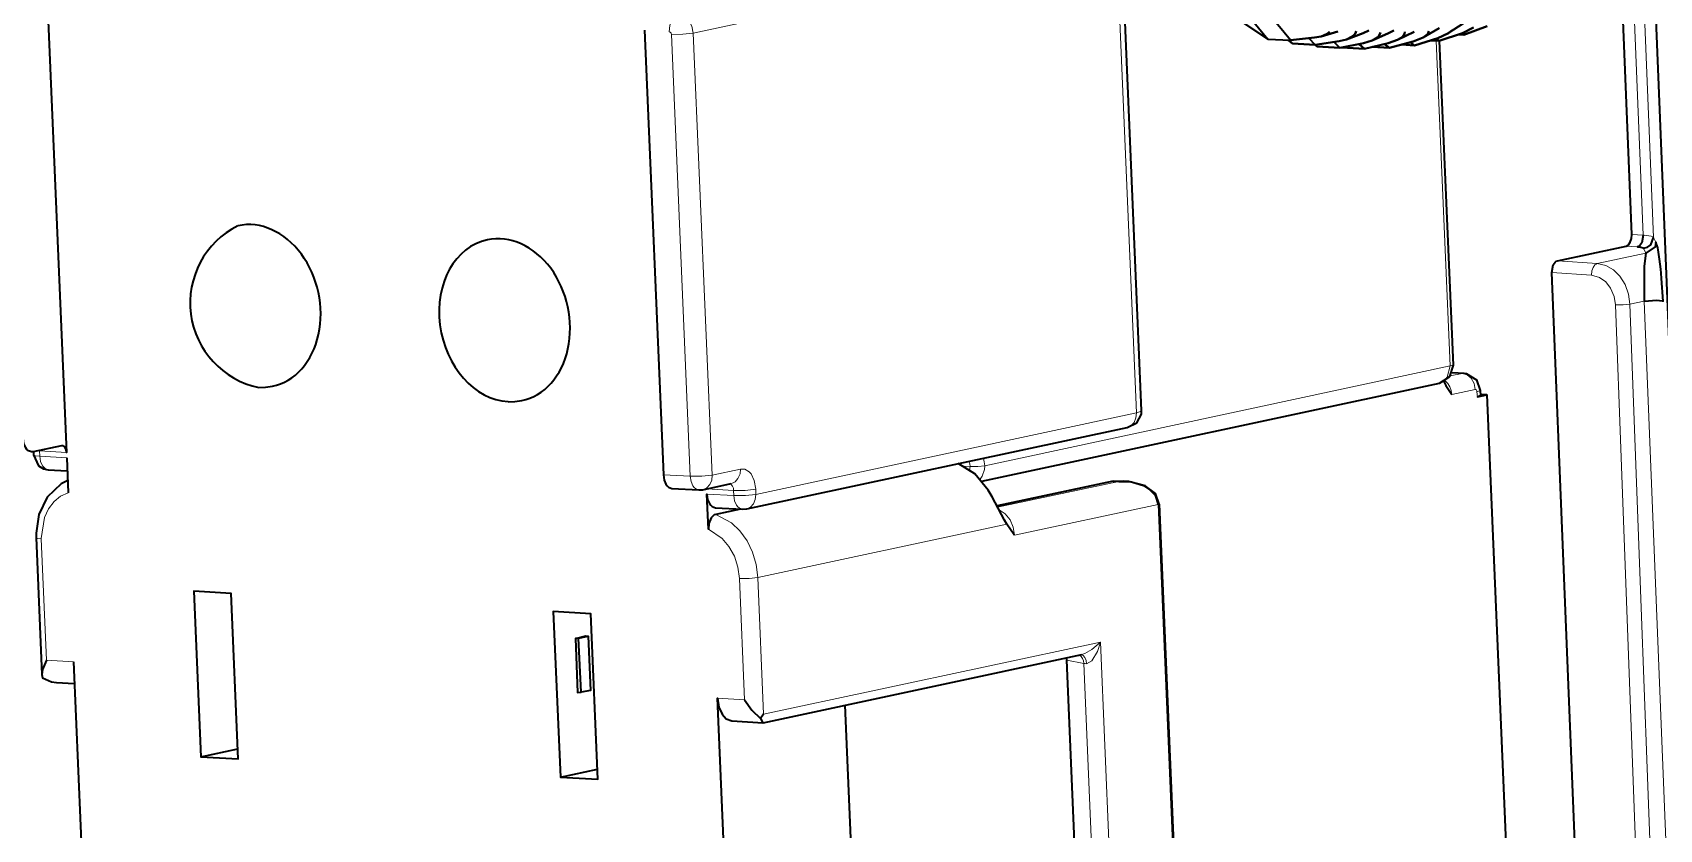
# Model space of a CAD drawing. Header units: millimetres. Extents: x 0 to 174, y 0 to 33.
# Drawn here: x 27.032 to 28.26, y 24.04 to 24.641 of the extents above; entities that cross this region are included whole.
import ezdxf

# ---------------------------------------------------------------- set-up
doc = ezdxf.new("R2010")
doc.units = ezdxf.units.MM
doc.layers.add('PDF_Geomertry', color=7, linetype='Continuous', true_color=0x405f80)

msp = doc.modelspace()

# ---------------------------------------------------------------- linework, layer by layer
at = {"layer": 'PDF_Geomertry', "color": 7, "lineweight": 35}
for points in [[(28.2633, 23.2503), (28.2575, 23.2499), (28.2315, 23.2515), (28.2286, 23.2535), (28.2276, 23.2557), (28.2272, 23.2583), (28.1785, 24.4601), (28.1797, 24.4658), (28.1811, 24.4679), (28.1819, 24.4686), (28.1829, 24.4689), (28.2346, 24.48), (28.2354, 24.4803), (28.2364, 24.481), (28.2378, 24.4829), (28.2387, 24.4857), (28.239, 24.4888), (28.1212, 27.3899)], [(27.0333, 24.8988), (27.0578, 24.3243), (27.0575, 24.3263), (27.0568, 24.3278), (27.0563, 24.3285), (27.0557, 24.3289), (27.0551, 24.3293), (27.0546, 24.3294), (27.0543, 24.3294), (27.0539, 24.3293), (27.0326, 24.3247), (27.0319, 24.3247), (27.0314, 24.3247), (27.029, 24.3256), (27.0279, 24.3265), (27.0269, 24.3278), (27.0256, 24.331), (27.025, 24.335), (27.0107, 24.6703)], [(27.5664, 24.2815), (27.5476, 24.2775), (27.5464, 24.2771), (27.5442, 24.2749), (27.5425, 24.2708), (27.5421, 24.2663), (27.541, 24.2929), (27.5415, 24.2889), (27.5429, 24.2857), (27.5439, 24.2844), (27.545, 24.2835), (27.5474, 24.2826), (27.5678, 24.2814), (27.571, 24.2817), (27.8582, 24.3432), (27.8653, 24.3467), (27.8689, 24.3533), (27.869, 24.356), (27.8536, 24.7206)], [(27.9053, 24.7079), (27.9643, 24.6363), (27.9814, 24.6353), (27.9224, 24.7069)], [(27.9053, 24.7079), (27.9643, 24.6363), (27.9361, 24.655)], [(28.0107, 24.6417), (28.009, 24.6403), (28.0044, 24.6383), (27.9996, 24.6374), (27.9814, 24.6353), (27.9224, 24.7069)], [(27.9361, 24.655), (27.9643, 24.6363), (27.9814, 24.6353), (27.9996, 24.6374), (28.0044, 24.6383), (28.0171, 24.6419)], [(27.4938, 24.6429), (27.5081, 24.3075), (27.5086, 24.3035), (27.51, 24.3003), (27.511, 24.299), (27.5121, 24.2981), (27.5144, 24.2972), (27.5349, 24.296), (27.5354, 24.296), (27.5379, 24.2962), (27.5593, 24.3008)], [(28.0406, 24.6426), (28.0362, 24.6406), (28.0236, 24.636), (28.0181, 24.6346), (27.9999, 24.6318), (27.9828, 24.6328), (27.9796, 24.6353), (27.9828, 24.6328), (27.9806, 24.6353), (27.9828, 24.6328), (27.9999, 24.6318), (27.9953, 24.6369), (27.9999, 24.6318), (28.0181, 24.6346), (28.0236, 24.636), (28.0279, 24.6382), (28.0293, 24.6394), (28.0303, 24.6408), (28.0308, 24.6422)], [(28.0492, 24.6413), (28.0489, 24.6399), (28.0481, 24.6386), (28.0467, 24.6374), (28.0429, 24.6351), (28.0365, 24.6332), (28.0186, 24.6297), (28.0142, 24.634), (28.0186, 24.6297), (28.0014, 24.6307), (28.0003, 24.6318), (28.0014, 24.6307), (28.0001, 24.6318), (28.0014, 24.6307), (28.0186, 24.6297), (28.0365, 24.6332), (28.0429, 24.6351), (28.0554, 24.6406), (28.0593, 24.6428)], [(28.0171, 24.6419), (28.0044, 24.6383), (28.009, 24.6403), (28.0107, 24.6417)], [(28.0746, 24.6418), (28.0622, 24.6356), (28.0551, 24.6331), (28.0372, 24.6289), (28.0201, 24.6299), (28.0372, 24.6289), (28.0332, 24.6325), (28.0372, 24.6289), (28.0551, 24.6331), (28.0622, 24.6356), (28.0656, 24.6378), (28.0667, 24.639), (28.0674, 24.6403), (28.0676, 24.6417)], [(28.0308, 24.6422), (28.0303, 24.6408), (28.0293, 24.6394), (28.0279, 24.6382), (28.0236, 24.636), (28.0362, 24.6406), (28.0406, 24.6426)], [(28.0593, 24.6428), (28.0554, 24.6406), (28.0429, 24.6351), (28.0467, 24.6374), (28.0481, 24.6386), (28.0489, 24.6399), (28.0492, 24.6413)], [(28.0858, 24.6421), (28.0853, 24.6408), (28.0844, 24.6396), (28.0814, 24.6374), (28.0739, 24.6343), (28.056, 24.6296), (28.0524, 24.6325), (28.056, 24.6296), (28.0431, 24.6303), (28.056, 24.6296), (28.0739, 24.6343), (28.0814, 24.6374), (28.0936, 24.6446)], [(28.0676, 24.6417), (28.0674, 24.6403), (28.0667, 24.639), (28.0656, 24.6378), (28.0622, 24.6356), (28.0746, 24.6418)], [(28.0936, 24.6446), (28.0814, 24.6374), (28.0844, 24.6396), (28.0853, 24.6408), (28.0858, 24.6421)], [(28.1194, 24.645), (28.1111, 24.6408), (28.0936, 24.6349), (28.0868, 24.6351), (28.0936, 24.6349), (28.091, 24.6364), (28.0936, 24.6349), (28.1111, 24.6408), (28.1194, 24.645)], [(28.1032, 24.6428), (28.1004, 24.6406), (28.1125, 24.6486)], [(28.1125, 24.6486), (28.1004, 24.6406), (28.1032, 24.6428)], [(28.1297, 24.6461), (28.1122, 24.6394), (28.1103, 24.6406), (28.1122, 24.6394), (28.1078, 24.6397), (28.1122, 24.6394), (28.1297, 24.6461)], [(27.7485, 24.3026), (28.0938, 24.3767), (28.1015, 24.3817), (28.1043, 24.3901), (28.0939, 24.6349)], [(28.2475, 24.4882), (28.2464, 24.4824), (28.2449, 24.4804), (28.244, 24.4797), (28.2431, 24.4794), (28.2458, 24.4792), (28.2474, 24.4786), (28.2476, 24.4785), (28.2478, 24.4785), (28.2507, 24.4792), (28.2532, 24.481), (28.2553, 24.4865)], [(28.1033, 24.3847), (28.1124, 24.3842), (28.114, 24.3839), (28.1218, 24.379), (28.1246, 24.3711), (28.1247, 24.3672), (28.1246, 24.3671), (28.124, 24.3668), (28.1224, 24.3663), (28.1294, 24.3678), (28.1247, 24.3681)], [(28.0971, 24.3778), (28.0985, 24.3747), (28.1031, 24.3681)], [(27.391, 24.3626), (27.3961, 24.3628), (27.4013, 24.3635)], [(28.1294, 24.3678), (28.1471, 23.9524), (27.8458, 23.8879)], [(27.0328, 24.3249), (27.0329, 24.3225), (27.0367, 24.3143), (27.0404, 24.3119), (27.044, 24.3113), (27.0583, 24.3104)], [(27.0579, 24.3203), (27.059, 24.2938)], [(27.7732, 24.2618), (27.7729, 24.2622), (27.7672, 24.2703), (27.7656, 24.2731), (27.7563, 24.2907), (27.7532, 24.2958), (27.7432, 24.3082), (27.7307, 24.316)], [(27.7315, 24.3156), (27.7315, 24.3158), (27.7314, 24.3161)], [(27.0586, 24.3032), (27.0536, 24.3006), (27.0432, 24.2906), (27.0368, 24.2774), (27.0347, 24.2635), (27.0347, 24.26), (27.0392, 24.1568)], [(27.8475, 24.3026), (27.7599, 24.2839)], [(27.8479, 24.3025), (27.8475, 24.3026), (27.8556, 24.3026)], [(27.8475, 24.3026), (27.8475, 24.3026)], [(27.8822, 24.2853), (27.8794, 24.2932), (27.8717, 24.2992), (27.859, 24.3025), (27.8557, 24.3026), (27.8518, 24.3025), (27.8614, 24.3021), (27.8704, 24.2993), (27.8753, 24.2962), (27.8792, 24.2921), (27.8815, 24.2849)], [(27.8938, 23.9521), (27.8953, 23.9615), (27.8951, 23.9633), (27.8957, 23.9635), (27.896, 23.9636), (27.896, 23.9636), (27.8824, 24.2853)], [(27.159, 24.0947), (27.1872, 24.0932), (27.1819, 24.2179), (27.1537, 24.2196), (27.159, 24.0947), (27.1869, 24.1007)], [(27.4304, 24.0793), (27.4586, 24.0778), (27.4533, 24.2025), (27.425, 24.2042), (27.4304, 24.0793), (27.4583, 24.0853)], [(27.4442, 24.1842), (27.4417, 24.184), (27.4497, 24.1858), (27.4514, 24.1857), (27.4531, 24.1447), (27.446, 24.1433), (27.4442, 24.1842), (27.4514, 24.1857)], [(27.4417, 24.184), (27.4433, 24.1432), (27.446, 24.1433)], [(27.0425, 24.1675), (27.0396, 24.1604), (27.0392, 24.1568), (27.0397, 24.1543), (27.0463, 24.1513)], [(27.0629, 24.1664), (27.0735, 23.9188)], [(27.5838, 24.1267), (27.5815, 24.1235), (27.5829, 24.1207), (27.5833, 24.1203), (27.5835, 24.1203), (27.824, 24.1718)], [(27.6542, 23.9217), (27.6558, 23.9219), (27.6589, 23.9222), (27.6612, 23.9226), (27.8162, 23.956), (27.8174, 23.9562), (27.8183, 23.9569), (27.8199, 23.959), (27.821, 23.9618), (27.8211, 23.9649), (27.8125, 24.1676), (27.8124, 24.1693)], [(27.0463, 24.1511), (27.0501, 24.1506), (27.0636, 24.1499)], [(27.6451, 24.1335), (27.6542, 23.9211), (27.5651, 23.9021), (27.564, 23.9017), (27.5629, 23.9008), (27.5611, 23.8983), (27.5596, 23.8911), (27.549, 24.1388), (27.5501, 24.1322), (27.5525, 24.1267), (27.5556, 24.1232), (27.5599, 24.1217), (27.5835, 24.1203)], [(27.5694, 24.1376), (27.575, 24.1299), (27.5815, 24.1235)]]:
    msp.add_lwpolyline(points, dxfattribs=at)
at = {"layer": 'PDF_Geomertry', "color": 7, "lineweight": 13}
for points in [[(28.1375, 27.3878), (28.1375, 27.3879), (28.1371, 27.3882), (28.1357, 27.3886), (28.1306, 27.3893), (28.1297, 27.3893), (28.2475, 24.4882), (28.239, 24.4888)], [(28.1467, 27.3706), (28.1375, 27.3878), (28.2553, 24.4865), (28.2571, 24.4829)], [(27.5593, 24.3008), (27.5608, 24.3014), (27.5622, 24.3022), (27.5644, 24.3046), (27.566, 24.3081), (27.5662, 24.3118), (27.5449, 24.3072), (27.5307, 24.6407), (27.85, 24.7092), (27.8651, 24.3542), (27.8681, 24.3551), (27.8689, 24.3556), (27.869, 24.356)], [(27.5081, 24.3075), (27.5283, 24.3063), (27.5142, 24.6397)], [(27.7472, 24.3042), (27.7488, 24.3063), (27.7504, 24.3114), (27.7506, 24.3143), (28.1018, 24.3896), (28.0914, 24.635)], [(28.2553, 24.4867), (28.2551, 24.4868), (28.2549, 24.4871), (28.2535, 24.4875), (28.2483, 24.4882), (28.2475, 24.4882)], [(28.1829, 24.4689), (28.2129, 24.4669), (28.2496, 24.4747), (28.2478, 24.4785)], [(28.2431, 24.4794), (28.2346, 24.48)], [(28.1785, 24.4601), (28.2085, 24.4581), (28.2146, 24.4564), (28.2192, 24.4531), (28.2229, 24.4482), (28.2256, 24.4421), (28.2265, 24.4356), (28.2697, 23.2769), (28.2683, 23.2679), (28.2658, 23.2629), (28.2622, 23.2593), (28.2579, 23.2572), (28.2532, 23.2567), (28.2272, 23.2583)], [(28.2265, 24.4356), (28.2324, 24.4356), (28.2375, 24.4361), (28.2365, 24.4438), (28.2339, 24.451), (28.2299, 24.4574), (28.225, 24.4622), (28.2194, 24.4654), (28.2129, 24.4669), (28.2121, 24.4665), (28.2111, 24.466), (28.2097, 24.4639), (28.2088, 24.4613), (28.2085, 24.4581)], [(28.2532, 23.2567), (28.2537, 23.2538), (28.2549, 23.2514), (28.2556, 23.2506), (28.2565, 23.25), (28.2574, 23.2499), (28.2583, 23.2499), (28.2637, 23.2503), (28.2689, 23.2524), (28.2733, 23.256), (28.2771, 23.261), (28.2796, 23.2672), (28.2807, 23.2775), (28.2949, 23.2806), (28.2483, 24.4385), (28.2375, 24.4361), (28.2807, 23.2775), (28.2756, 23.2769), (28.2697, 23.2769)], [(28.0938, 24.3767), (28.0956, 24.3772), (28.0971, 24.3782), (28.0997, 24.3811), (28.1018, 24.3896), (28.1043, 24.3901)], [(28.1124, 24.3842), (28.1117, 24.3842), (28.111, 24.384), (28.1146, 24.3829), (28.1178, 24.3803), (28.12, 24.3764), (28.1208, 24.3718), (28.1031, 24.3681), (28.1026, 24.3711), (28.1015, 24.3739), (28.1, 24.3764), (28.0981, 24.3783)], [(28.1019, 24.3821), (28.111, 24.384), (28.1032, 24.3844)], [(28.1246, 24.3711), (28.1244, 24.371), (28.1239, 24.3707), (28.1221, 24.3701), (28.1221, 24.3708), (28.1217, 24.3714), (28.1215, 24.3717), (28.1214, 24.3718), (28.1208, 24.3718)], [(28.1221, 24.3701), (28.1224, 24.3663)], [(27.8582, 24.3432), (27.8597, 24.3438), (27.8611, 24.3446), (27.8633, 24.3469), (27.8647, 24.3504), (27.8651, 24.3542), (27.5779, 24.2926), (27.5775, 24.2889), (27.5761, 24.2854), (27.5739, 24.2831), (27.5725, 24.2822), (27.571, 24.2817)], [(27.0329, 24.3225), (27.0329, 24.3225), (27.0329, 24.3224), (27.0331, 24.3224), (27.0333, 24.3221), (27.0343, 24.3218), (27.0375, 24.3215), (27.0382, 24.3175), (27.0396, 24.3143), (27.0406, 24.3131), (27.0415, 24.3121), (27.044, 24.3113)], [(27.0361, 24.3256), (27.0367, 24.3254), (27.0374, 24.3254), (27.0375, 24.3215), (27.0579, 24.3203)], [(27.0374, 24.3254), (27.0578, 24.3243)], [(27.5585, 24.3007), (27.5594, 24.3), (27.5603, 24.2989), (27.561, 24.2974), (27.5611, 24.2956), (27.5699, 24.2957), (27.5778, 24.2967), (27.5767, 24.3031), (27.5743, 24.3081), (27.5728, 24.3097), (27.5697, 24.3117), (27.5662, 24.3118)], [(27.7393, 24.3114), (27.7394, 24.3125), (27.7396, 24.3136), (27.7353, 24.3139)], [(27.7496, 24.32), (27.7503, 24.3172), (27.7506, 24.3143), (27.7454, 24.3136), (27.7396, 24.3136), (27.7393, 24.3157), (27.7386, 24.3176)], [(27.5379, 24.2962), (27.5394, 24.2968), (27.5408, 24.2976), (27.5432, 24.3), (27.5446, 24.3035), (27.5449, 24.3072), (27.5371, 24.3064), (27.5283, 24.3063), (27.529, 24.3024), (27.5304, 24.299), (27.5314, 24.2978), (27.5325, 24.2969), (27.5349, 24.296)], [(27.5408, 24.2968), (27.5611, 24.2956), (27.5614, 24.2917), (27.541, 24.2929)], [(27.5778, 24.2967), (27.5779, 24.2926), (27.5701, 24.2918), (27.5614, 24.2917), (27.5619, 24.2878), (27.5633, 24.2844), (27.5643, 24.2832), (27.5654, 24.2824), (27.5678, 24.2814)], [(27.7603, 24.2829), (27.8518, 24.3025), (27.8479, 24.3025), (27.76, 24.2836)], [(27.059, 24.2938), (27.0533, 24.2913), (27.0483, 24.2872), (27.0442, 24.2818), (27.041, 24.2751), (27.0386, 24.2593), (27.0386, 24.2592)], [(27.8815, 24.2849), (27.7732, 24.2618), (27.7722, 24.2679), (27.7697, 24.2735), (27.766, 24.2781), (27.7614, 24.281)], [(27.8183, 23.8521), (27.8194, 23.8543), (27.8199, 23.8569), (27.8196, 23.86), (27.8183, 23.8632), (27.8951, 23.9633), (27.8815, 24.2849), (27.8821, 24.2851), (27.8822, 24.2851), (27.8824, 24.2853)], [(27.7672, 24.2703), (27.5793, 24.23), (27.5782, 24.2397), (27.5754, 24.249), (27.5713, 24.2576), (27.5658, 24.2651), (27.5596, 24.2711), (27.5476, 24.2775)], [(27.0629, 24.1664), (27.0425, 24.1675), (27.0386, 24.2592), (27.0358, 24.2594), (27.035, 24.2597), (27.0349, 24.2599), (27.0347, 24.26), (27.0347, 24.26), (27.0347, 24.26)], [(27.5421, 24.2663), (27.5525, 24.2594), (27.5576, 24.2533), (27.5617, 24.246), (27.5644, 24.2378), (27.5656, 24.2292), (27.5729, 24.2293), (27.5793, 24.23), (27.5838, 24.1267), (27.8379, 24.1811), (27.8479, 23.9471), (27.5938, 23.8926), (27.5971, 23.8128), (27.5906, 23.8119), (27.5833, 23.8119), (27.58, 23.8899), (27.5596, 23.8911)], [(27.5656, 24.2292), (27.5694, 24.1376), (27.549, 24.1388)], [(27.824, 24.1718), (27.8262, 24.1725), (27.8315, 24.1756), (27.8379, 24.1811), (27.8356, 24.174), (27.8314, 24.1671), (27.8275, 24.1649)], [(27.8125, 24.1676), (27.8254, 24.1651), (27.8251, 24.1671), (27.8244, 24.1688), (27.8233, 24.1703), (27.8219, 24.1714)], [(27.8275, 23.9538), (27.8293, 23.9535), (27.8318, 23.9533), (27.8326, 23.9536), (27.8336, 23.9543), (27.835, 23.9562), (27.836, 23.959), (27.8362, 23.9621), (27.835, 23.9622), (27.834, 23.9624), (27.8254, 24.1651), (27.8264, 24.165), (27.8275, 24.1649), (27.8272, 24.1674), (27.8262, 24.1696), (27.825, 24.171), (27.8235, 24.1717)]]:
    msp.add_lwpolyline(points, dxfattribs=at)
at = {"layer": 'PDF_Geomertry', "color": 7, "lineweight": 35}
for points in [[(28.1471, 27.3603), (28.3164, 23.1879, -0.289356), (28.0133, 22.5775)], [(27.1871, 24.4954, 0.710977), (27.2028, 24.3733), (27.2079, 24.3735), (27.2131, 24.3742)]]:
    msp.add_lwpolyline(points, format="xyb", dxfattribs=at)
at = {"layer": 'PDF_Geomertry', "color": 7, "lineweight": 13}
msp.add_lwpolyline([(27.5307, 24.6407), (27.5297, 24.646), (27.5272, 24.6504), (27.5236, 24.6536), (27.5192, 24.655), (27.5178, 24.6544), (27.5165, 24.6535), (27.5143, 24.6506), (27.5129, 24.6464), (27.5125, 24.6418), (27.5132, 24.6415), (27.5136, 24.6411), (27.514, 24.6406), (27.5142, 24.6397), (27.5229, 24.6399)], close=True, dxfattribs=at)
at = {"layer": 'PDF_Geomertry', "color": 7, "lineweight": 35}
for points in [[(28.0749, 24.6315), (28.0653, 24.6321), (28.0749, 24.6315), (28.0717, 24.6338), (28.0749, 24.6315), (28.0925, 24.6369), (28.1006, 24.6406), (28.0925, 24.6369)], [(28.2483, 24.4385), (28.2579, 24.4392), (28.2618, 24.4388), (28.2624, 24.4386), (28.2625, 24.4385), (28.2625, 24.4385), (28.2622, 24.4453), (28.2619, 24.4489), (28.2614, 24.4556), (28.2611, 24.4596), (28.2608, 24.4625), (28.2599, 24.4701), (28.2588, 24.4771), (28.2585, 24.4786), (28.2571, 24.4829), (28.2565, 24.4794), (28.2496, 24.4747), (28.2483, 24.465), (28.2483, 24.464), (28.2482, 24.4578), (28.2482, 24.4481)]]:
    msp.add_lwpolyline(points, close=True, dxfattribs=at)
for centre, major_axis, ratio, start_param, end_param in [((27.2002, 24.4348), (-0.0129, 0.0606), 0.785958, 3.141159, 6.286593), ((27.3882, 24.4241), (-0.0131, 0.0606), 0.784385, 6.277839, 9.211966), ((27.3885, 24.4241), (-0.013, 0.0606), 0.783759, 3.136143, 6.286857)]:
    msp.add_ellipse(centre, major_axis=major_axis, ratio=ratio, start_param=start_param, end_param=end_param, dxfattribs=at)

doc.saveas('drawing.dxf')
